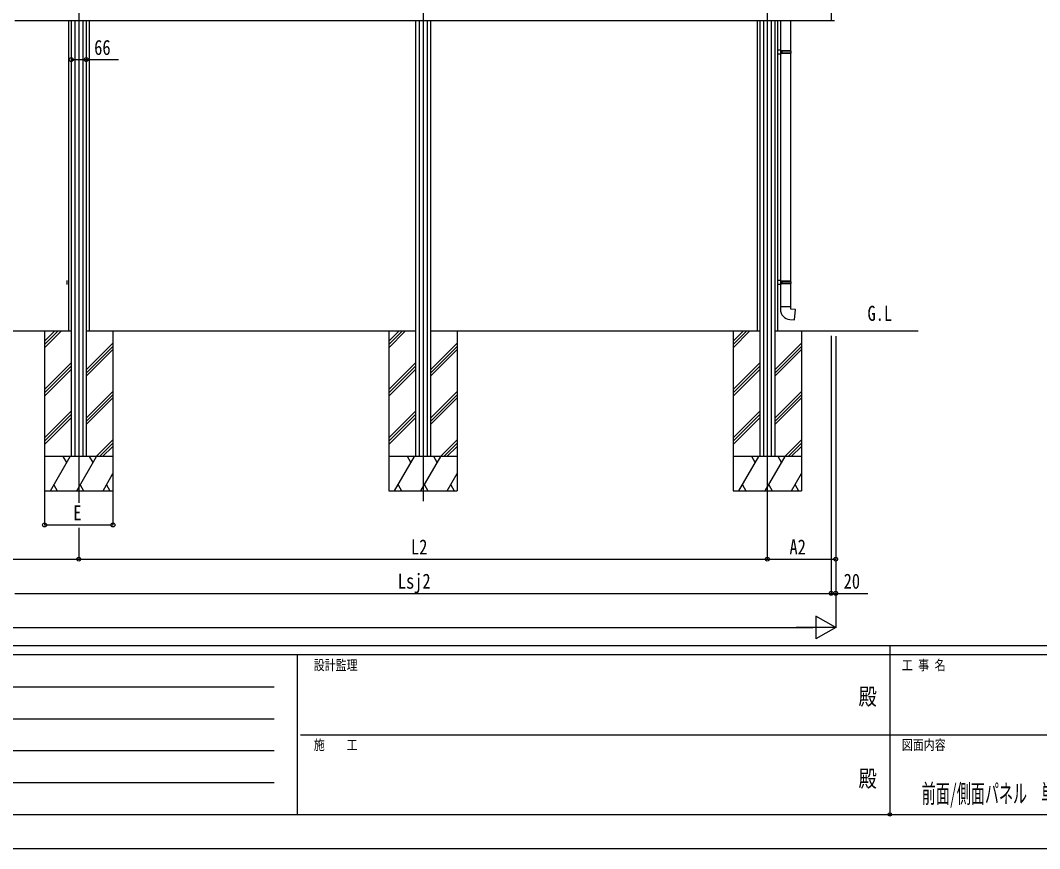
# Model space of a CAD drawing. Units: millimetres, scale not verified. Extents: x -8410 to 8410, y -5940 to 5940.
# Drawn here: x -3823 to 647, y -5940 to -2306 of the extents above; entities that cross this region are included whole.
import ezdxf
from ezdxf.enums import TextEntityAlignment as Align

# ---------------------------------------------------------------- set-up
doc = ezdxf.new("R2010")
doc.units = ezdxf.units.MM
doc.header["$LTSCALE"] = 30
doc.header["$PDMODE"] = 32
doc.header["$PDSIZE"] = 15
for name, color, linetype in [('0-2_USER1', 3, 'Continuous'), ('0-3_YKK_12', 2, 'Continuous'), ('0-4_YKK_13', 4, 'Continuous'), ('0-5_YKK_A1', 4, 'Continuous'), ('0-6_YKK_D', 6, 'Continuous'), ('0-7_YKK_ZWAK', 7, 'Continuous')]:
    doc.layers.add(name, color=color, linetype=linetype)
doc.styles.add('ＭＳ ゴシック', font='')
doc.styles.get('ＭＳ ゴシック').set_extended_font_data('MS Gothic')

msp = doc.modelspace()

# ---------------------------------------------------------------- linework, layer by layer
at = {"layer": '0-3_YKK_12'}
for p, q in [((-3567.39, -1076.43), (-3567.39, -4320)), ((-547.39, -1076.43), (-547.39, -4320)), ((-3567.39, -1401.29), (-3567.39, -4422.37)), ((-2057.39, -1401.29), (-2057.39, -4415.4)), ((-547.39, -1401.29), (-547.39, -4415.4))]:
    msp.add_line(p, q, dxfattribs=at)
at = {"layer": '0-4_YKK_13'}
for p, q in [((-488.19, -2436.64), (-488.19, -2306)), ((-446.19, -2306), (-446.19, -2439.2)), ((-267.39, -2306.5), (-252.11, -2305.7)), ((-486.19, -2436.7), (-502.19, -2436.23)), ((-486.19, -2453.7), (-502.19, -2454.17)), ((-486.19, -2438.7), (-488.19, -2438.7)), ((-445.19, -2439.2), (-488.19, -2439.2)), ((-488.19, -2439.2), (-488.19, -2439.75)), ((-444.19, -2441.2), (-488.19, -2441.2)), ((-444.19, -2449.2), (-488.19, -2449.2)), ((-445.19, -2451.2), (-488.19, -2451.2)), ((-488.19, -3447.87), (-488.19, -2453.76)), ((-486.19, -2438.7), (-486.19, -2436.7)), ((-486.19, -2453.7), (-486.19, -2451.7)), ((-483.72, -2441.2), (-483.29, -2439.2)), ((-446.19, -2451.2), (-446.19, -3450.43)), ((-444.19, -2441.2), (-445.19, -2439.2)), ((-444.19, -2449.2), (-445.19, -2451.2)), ((-444.19, -2441.2), (-444.19, -2449.2)), ((-3620.39, -3447.46), (-3620.39, -3465.4)), ((-486.19, -3447.93), (-502.19, -3447.46)), ((-486.19, -3464.93), (-502.19, -3465.4)), ((-486.19, -3449.93), (-488.19, -3449.93)), ((-445.19, -3450.43), (-488.19, -3450.43)), ((-488.19, -3450.43), (-488.19, -3450.98)), ((-444.19, -3452.43), (-488.19, -3452.43)), ((-444.19, -3460.43), (-488.19, -3460.43)), ((-445.19, -3462.43), (-488.19, -3462.43)), ((-488.19, -3562.43), (-488.19, -3464.99)), ((-486.19, -3449.93), (-486.19, -3447.93)), ((-486.19, -3464.93), (-486.19, -3462.93)), ((-483.72, -3452.43), (-483.29, -3450.43)), ((-446.19, -3462.43), (-446.19, -3562.43)), ((-444.19, -3452.43), (-445.19, -3450.43)), ((-444.19, -3460.43), (-445.19, -3462.43)), ((-444.19, -3452.43), (-444.19, -3460.43)), ((-444.19, -3562.43), (-490.19, -3562.43)), ((-490.19, -3562.43), (-490.19, -3573.35)), ((-444.19, -3572.43), (-444.19, -3562.43))]:
    msp.add_line(p, q, dxfattribs=at)
for points in [[(-486.19, -2451.7), (-488.19, -2451.7), (-488.19, -2438.7)], [(-483.72, -2441.2), (-483.72, -2449.2), (-483.29, -2451.2)], [(-486.19, -3462.93), (-488.19, -3462.93), (-488.19, -3449.93)], [(-483.72, -3452.43), (-483.72, -3460.43), (-483.29, -3462.43)], [(-449.12, -3618.18), (-428.28, -3620), (-424.27, -3574.18), (-444.19, -3572.43)]]:
    msp.add_lwpolyline(points, dxfattribs=at)
msp.add_arc((-445.19, -3573.35), 45, 180, 265, dxfattribs=at)
at = {"layer": '0-5_YKK_A1'}
for p, q in [((-267.39, -1469.3), (-267.39, -2306.5)), ((-3847.39, -2306), (-267.39, -2306)), ((-3612.59, -2306), (-3612.59, -3670)), ((-3600.39, -2306), (-3600.39, -4220)), ((-3584.89, -2306), (-3584.89, -4220)), ((-3549.89, -2306), (-3549.89, -4220)), ((-3534.39, -2306), (-3534.39, -4220)), ((-3522.19, -2306), (-3522.19, -3670)), ((-2090.39, -2306), (-2090.39, -4220)), ((-2074.89, -2306), (-2074.89, -4220)), ((-2039.89, -2306), (-2039.89, -4220)), ((-2024.39, -2306), (-2024.39, -4220)), ((-592.59, -2306), (-592.59, -3670)), ((-580.39, -2306), (-580.39, -4220)), ((-564.89, -2306), (-564.89, -4220)), ((-529.89, -2306), (-529.89, -4220)), ((-514.39, -2306), (-514.39, -4220)), ((-502.19, -2306), (-502.19, -3670)), ((-3600.39, -3670), (-4094.39, -3670)), ((-3717.39, -3670), (-3717.39, -4370)), ((-3717.39, -3713.98), (-3673.41, -3670)), ((-3717.39, -3728.12), (-3659.27, -3670)), ((-3717.39, -3742.26), (-3645.13, -3670)), ((-2090.39, -3670), (-3534.39, -3670)), ((-2090.39, -3670), (-3514.39, -3670)), ((-3417.39, -3670), (-3417.39, -4370)), ((-2207.39, -3670), (-2207.39, -4370)), ((-2207.39, -3713.98), (-2163.41, -3670)), ((-2207.39, -3728.12), (-2149.27, -3670)), ((-2207.39, -3742.26), (-2135.13, -3670)), ((-580.39, -3670), (-2024.39, -3670)), ((-1907.39, -3670), (-1907.39, -4370)), ((-697.39, -3670), (-697.39, -4370)), ((-697.39, -3713.98), (-653.41, -3670)), ((-697.39, -3728.12), (-639.27, -3670)), ((-697.39, -3742.26), (-625.13, -3670)), ((113.78, -3670), (-514.39, -3670)), ((-397.39, -3670), (-397.39, -4370)), ((-3534.39, -3839.35), (-3417.39, -3722.35)), ((-3534.39, -3853.49), (-3417.39, -3736.49)), ((-3534.39, -3867.63), (-3417.39, -3750.63)), ((-2024.39, -3839.35), (-1907.39, -3722.35)), ((-2024.39, -3853.49), (-1907.39, -3736.49)), ((-2024.39, -3867.63), (-1907.39, -3750.63)), ((-514.39, -3839.35), (-397.39, -3722.35)), ((-514.39, -3853.49), (-397.39, -3736.49)), ((-514.39, -3867.63), (-397.39, -3750.63)), ((-3717.39, -3926.11), (-3600.39, -3809.11)), ((-3717.39, -3940.25), (-3600.39, -3823.25)), ((-3717.39, -3954.39), (-3600.39, -3837.4)), ((-2207.39, -3926.11), (-2090.39, -3809.11)), ((-2207.39, -3940.25), (-2090.39, -3823.25)), ((-2207.39, -3954.39), (-2090.39, -3837.4)), ((-697.39, -3926.11), (-580.39, -3809.11)), ((-697.39, -3940.25), (-580.39, -3823.25)), ((-697.39, -3954.39), (-580.39, -3837.4)), ((-3534.39, -4051.48), (-3417.39, -3934.48)), ((-3534.39, -4065.62), (-3417.39, -3948.62)), ((-3534.39, -4079.76), (-3417.39, -3962.76)), ((-2024.39, -4051.48), (-1907.39, -3934.48)), ((-2024.39, -4065.62), (-1907.39, -3948.62)), ((-2024.39, -4079.76), (-1907.39, -3962.76)), ((-514.39, -4051.48), (-397.39, -3934.48)), ((-514.39, -4065.62), (-397.39, -3948.62)), ((-514.39, -4079.76), (-397.39, -3962.76)), ((-3717.39, -4138.24), (-3600.39, -4021.24)), ((-2207.39, -4138.24), (-2090.39, -4021.24)), ((-697.39, -4138.24), (-580.39, -4021.24)), ((-3717.39, -4152.38), (-3600.39, -4035.38)), ((-3717.39, -4166.53), (-3600.39, -4049.53)), ((-2207.39, -4152.38), (-2090.39, -4035.38)), ((-2207.39, -4166.53), (-2090.39, -4049.53)), ((-697.39, -4152.38), (-580.39, -4035.38)), ((-697.39, -4166.53), (-580.39, -4049.53)), ((-3490.79, -4220), (-3417.39, -4146.61)), ((-1980.79, -4220), (-1907.39, -4146.61)), ((-470.79, -4220), (-397.39, -4146.61)), ((-3476.64, -4220), (-3417.39, -4160.75)), ((-3462.5, -4220), (-3417.39, -4174.89)), ((-1966.64, -4220), (-1907.39, -4160.75)), ((-1952.5, -4220), (-1907.39, -4174.89)), ((-456.64, -4220), (-397.39, -4160.75)), ((-442.5, -4220), (-397.39, -4174.89)), ((-3417.39, -4220), (-3717.39, -4220)), ((-3691.91, -4370), (-3605.3, -4220)), ((-3620.3, -4245.98), (-3635.31, -4220)), ((-3576.44, -4370), (-3489.83, -4220)), ((-3504.83, -4245.98), (-3519.84, -4220)), ((-1907.39, -4220), (-2207.39, -4220)), ((-2181.91, -4370), (-2095.3, -4220)), ((-2110.3, -4245.98), (-2125.31, -4220)), ((-2066.44, -4370), (-1979.83, -4220)), ((-1994.83, -4245.98), (-2009.84, -4220)), ((-397.39, -4220), (-697.39, -4220)), ((-671.91, -4370), (-585.3, -4220)), ((-600.3, -4245.98), (-615.31, -4220)), ((-556.44, -4370), (-469.83, -4220)), ((-484.83, -4245.98), (-499.84, -4220)), ((-3460.97, -4370), (-3417.39, -4294.53)), ((-1950.97, -4370), (-1907.39, -4294.53)), ((-440.97, -4370), (-397.39, -4294.53)), ((-3717.39, -4370), (-3417.39, -4370)), ((-3676.91, -4344.02), (-3661.91, -4370)), ((-3561.44, -4344.02), (-3546.44, -4370)), ((-3445.97, -4344.02), (-3430.97, -4370)), ((-2207.39, -4370), (-1907.39, -4370)), ((-2166.91, -4344.02), (-2151.91, -4370)), ((-2051.44, -4344.02), (-2036.44, -4370)), ((-1935.97, -4344.02), (-1920.97, -4370)), ((-697.39, -4370), (-397.39, -4370)), ((-656.91, -4344.02), (-641.91, -4370)), ((-541.44, -4344.02), (-526.44, -4370)), ((-425.97, -4344.02), (-410.97, -4370))]:
    msp.add_line(p, q, dxfattribs=at)
at = {"layer": '0-6_YKK_D'}
for p, q in [((-3600.39, -2439.02), (-3600.39, -2478.97)), ((-3534.39, -2439.02), (-3534.39, -2478.97)), ((-267.39, -3690.17), (-267.39, -4821)), ((-247.39, -3691.38), (-247.39, -4671)), ((-3717.39, -4371), (-3717.39, -4521)), ((-3417.39, -4371), (-3417.39, -4521)), ((-547.39, -4416.4), (-547.39, -4671)), ((-547.39, -4424.37), (-547.39, -4671)), ((-247.39, -4446.96), (-247.39, -4971)), ((-267.39, -4511.25), (-267.39, -4821)), ((-247.39, -4511.25), (-247.39, -4821)), ((-3717.39, -4520), (-3417.39, -4520)), ((-3567.39, -4532.83), (-3567.39, -4671)), ((-3567.39, -4587.17), (-3567.39, -4671)), ((-4127.39, -4670), (-3567.39, -4670)), ((-3567.39, -4670), (-547.39, -4670)), ((-547.39, -4670), (-247.39, -4670)), ((-3847.39, -4820), (-267.39, -4820)), ((-247.39, -4970), (-334, -4920)), ((-334, -4920), (-334, -5020)), ((-7347.39, -4970), (-347.39, -4970)), ((-247.39, -4970), (-420.6, -4970)), ((-247.39, -4970), (-334, -5020))]:
    msp.add_line(p, q, dxfattribs=at)
for points in [[(-3600.39, -2477.97), (-3534.39, -2477.97), (-3393.19, -2477.97)], [(-267.39, -4820), (-247.39, -4820), (-106.19, -4820)]]:
    msp.add_lwpolyline(points, dxfattribs=at)
for centre in [(-3600.39, -2477.97), (-3534.39, -2477.97), (-3717.39, -4520), (-3417.39, -4520), (-3567.39, -4670), (-3567.39, -4670), (-547.39, -4670), (-547.39, -4670), (-247.39, -4670), (-267.39, -4820), (-267.39, -4820), (-247.39, -4820)]:
    msp.add_circle(centre, 8.5, dxfattribs=at)
at = {"layer": '0-7_YKK_ZWAK'}
for p, q in [((7790.04, -5050), (-7809.96, -5050)), ((-9.96, -5050), (-9.96, -5790)), ((-2609.96, -5090), (-7809.96, -5090)), ((-2609.96, -5090), (-2609.96, -5790)), ((-9.96, -5090), (-2609.96, -5090)), ((2590.04, -5090), (-9.96, -5090)), ((-7724.96, -5230), (-2709.96, -5230)), ((-7724.96, -5370), (-2709.96, -5370)), ((-2594.96, -5440), (-9.96, -5440)), ((-9.96, -5440), (2590.04, -5440)), ((-7724.96, -5510), (-2709.96, -5510)), ((-7724.96, -5650), (-2709.96, -5650)), ((-7809.96, -5790), (-2609.96, -5790)), ((-2609.96, -5790), (-9.96, -5790)), ((-9.96, -5790), (2590.04, -5790))]:
    msp.add_line(p, q, dxfattribs=at)
msp.add_lwpolyline([(-8410, -5940), (8410, -5940), (8410, 5940), (-8410, 5940)], close=True, dxfattribs=at)
msp.add_point((-9.96, -5790), dxfattribs=at)

# ---------------------------------------------------------------- texts
at = {"layer": '0-2_USER1', "style": 'ＭＳ ゴシック'}
for s, height, width, p in [('G.L', 65.98, 0.8, (-108, -3644)), ('前面/側面パネル\u3000単体 連結\u30001段(hs=836) h=22 27\u3000納まり図', 82.11, 0.55, (129.91, -5764.33))]:
    msp.add_text(s, height=height, dxfattribs=dict(at, width=width)).set_placement(p, align=Align.BOTTOM_LEFT)
at = {"layer": '0-6_YKK_D', "style": 'ＭＳ ゴシック', "width": 0.8}
for s, p in [('66', (-3499.59, -2477.17)), ('E', (-3591.39, -4519.2)), ('L2', (-2110.19, -4669.2)), ('A2', (-450.19, -4669.2)), ('Lsj2', (-2167.79, -4819.2)), ('20', (-212.59, -4819.2))]:
    msp.add_text(s, height=65.98, dxfattribs=at).set_placement(p, align=Align.BOTTOM_LEFT)
at = {"layer": '0-7_YKK_ZWAK', "style": 'ＭＳ ゴシック', "width": 0.8}
for s, height, p in [('設計監理', 43.99, (-2536.63, -5170)), ('工 事 名', 43.99, (42.54, -5170)), ('殿', 73.31, (-147.33, -5331.67)), ('施\u3000\u3000工', 43.99, (-2536.63, -5520)), ('図面内容', 43.99, (42.54, -5520)), ('殿', 73.31, (-147.33, -5691.67))]:
    msp.add_text(s, height=height, dxfattribs=at).set_placement(p, align=Align.BOTTOM_LEFT)

doc.saveas('drawing.dxf')
